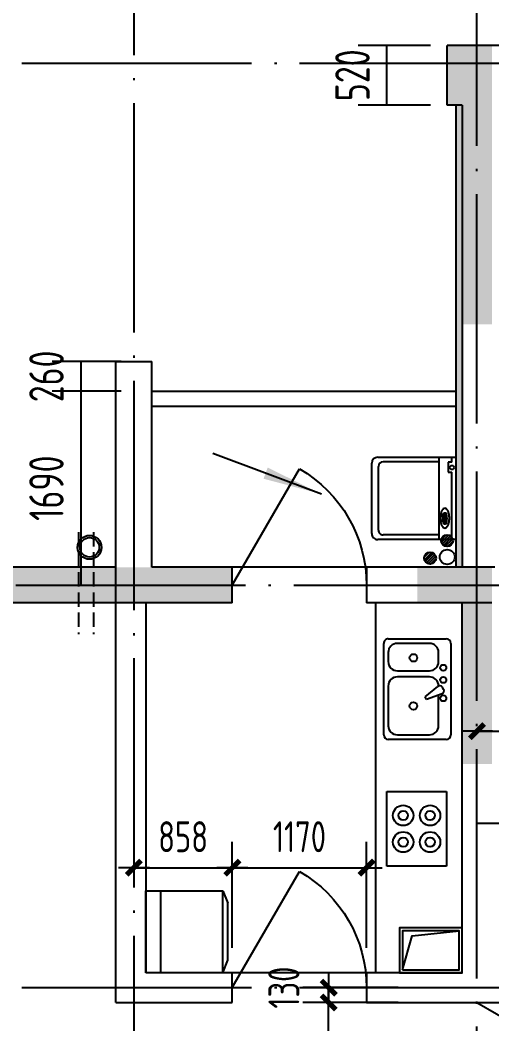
# Model space of a CAD drawing. Extents: x -726032 to 135930, y -151624 to 587044.
# Drawn here: x -356288 to -352177, y 477007 to 485761 of the extents above; entities that cross this region are included whole.
import ezdxf
from ezdxf.enums import TextEntityAlignment as Align

# ---------------------------------------------------------------- set-up
doc = ezdxf.new("R2010")
doc.units = 0
doc.header["$LTSCALE"] = 1000
doc.header["$MEASUREMENT"] = 0
doc.linetypes.add('DASH', pattern=[0.35, 0.25, -0.1])
doc.linetypes.add('DOTE', pattern=[2.42, 2, -0.2, 0.02, -0.2])
doc.layers.get('0').update_dxf_attribs({"linetype": 'CONTINUOUS'})
doc.layers.get('DEFPOINTS').update_dxf_attribs({"color": 1, "linetype": 'CONTINUOUS'})
for name, color, linetype in [('COLUMN', 170, 'CONTINUOUS'), ('DOTE', 8, 'DOTE'), ('GROUND', 45, 'CONTINUOUS'), ('JIAJU', 252, 'CONTINUOUS'), ('LVTRY', 6, 'CONTINUOUS'), ('PUB_DIM', 245, 'CONTINUOUS'), ('ROOF', 4, 'CONTINUOUS'), ('TOTHER', 7, 'CONTINUOUS'), ('WALL', 255, 'CONTINUOUS'), ('WINDOW', 155, 'CONTINUOUS'), ('WINDOW_TEXT', 7, 'CONTINUOUS'), ('空调', 245, 'CONTINUOUS'), ('雨水管', 20, 'CONTINUOUS')]:
    doc.layers.add(name, color=color, linetype=linetype)
doc.styles.add('DIM_FONT', font='isocp.shx', dxfattribs={"width": 0.8})
doc.styles.add('SIMPLEX', font='SIMPLEX.SHX')
doc.dimstyles.new('DIMA', dxfattribs={"dimtxt": 300, "dimasz": 1, "dimexe": 250, "dimexo": 300, "dimgap": 150, "dimtad": 1, "dimdec": 0, "dimzin": 0, "dimdsep": 46, "dimtxsty": 'DIM_FONT', "dimcen": 0.09, "dimse1": 1, "dimclrt": 142, "dimadec": 0, "dimazin": 0, "dimtfac": 1, "dimtdec": 0, "dimtix": 1, "dimtmove": 2, "dimatfit": 3, "dimfxl": 1, "dimtolj": 1, "dimtzin": 0, "dimarcsym": 0})
doc.dimstyles.new('DIMB', dxfattribs={"dimtxt": 300, "dimasz": 1, "dimexe": 250, "dimexo": 300, "dimgap": 150, "dimtad": 1, "dimdec": 0, "dimzin": 0, "dimdsep": 46, "dimtxsty": 'DIM_FONT', "dimcen": 0.09, "dimse2": 1, "dimclrt": 142, "dimadec": 0, "dimazin": 0, "dimtfac": 1, "dimtdec": 0, "dimtix": 1, "dimtmove": 2, "dimatfit": 3, "dimfxl": 1, "dimtolj": 1, "dimtzin": 0, "dimarcsym": 0})
doc.dimstyles.new('DIMN', dxfattribs={"dimtxt": 300, "dimasz": 1, "dimexe": 250, "dimexo": 300, "dimgap": 150, "dimtad": 1, "dimdec": 0, "dimzin": 0, "dimdsep": 46, "dimtxsty": 'DIM_FONT', "dimcen": 0.09, "dimclrt": 142, "dimadec": 0, "dimazin": 0, "dimtfac": 1, "dimtdec": 0, "dimtix": 1, "dimtmove": 2, "dimatfit": 3, "dimfxl": 1, "dimtolj": 1, "dimtzin": 0, "dimarcsym": 0})

# ---------------------------------------------------------------- blocks, each defined once
blk = doc.blocks.new('_DBLK')
blk.add_line((-0.5, 0), (0, -0.866))
blk.add_arc((-0.5, 0), 1, 300, 0)
at = {"layer": 'WINDOW_TEXT', "style": 'SIMPLEX', "flags": 9}
blk.add_attdef('A', text='', height=1, dxfattribs=at).set_placement((0, 1.5), align=Align.MIDDLE)
blk = doc.blocks.new('_DIMX')
blk.add_line((-150, 0), (150, 0))
at = {"const_width": 50}
blk.add_lwpolyline([(-70, -70), (70, 70)], dxfattribs=at)
blk = doc.blocks.new('*D1816')
at = {"layer": 'DEFPOINTS', "color": 0, "transparency": 16777216}
for p in [(-353268.8, 478369.9), (-354438.8, 477400.4), (-353268.8, 477400.4)]:
    blk.add_point(p, dxfattribs=at)
at = {"layer": 'PUB_DIM', "color": 0, "lineweight": -2, "transparency": 16777216}
for p, q in [((-353268.8, 477670.4), (-353268.8, 478594.9)), ((-354437.9, 478369.9), (-353269.7, 478369.9))]:
    blk.add_line(p, q, dxfattribs=at)
at = {"layer": 'PUB_DIM', "color": 0, "lineweight": -2, "transparency": 16777216, "xscale": 0.9, "yscale": 0.9, "zscale": 0.9, "rotation": 180}
blk.add_blockref('_DIMX', (-354438.8, 478369.9), dxfattribs=at)
at = {"layer": 'PUB_DIM', "color": 0, "lineweight": -2, "transparency": 16777216, "xscale": 0.9, "yscale": 0.9, "zscale": 0.9}
blk.add_blockref('_DIMX', (-353268.8, 478369.9), dxfattribs=at)
at = {"layer": 'PUB_DIM', "color": 142, "transparency": 16777216, "insert": (-353853.8, 478639.9), "char_height": 270, "attachment_point": 5, "style": 'DIM_FONT'}
blk.add_mtext('\\A1;1170', dxfattribs=at)
blk = doc.blocks.new('*D1817')
at = {"layer": 'DEFPOINTS', "color": 0, "transparency": 16777216}
for p in [(-354438.8, 478369.9), (-355296.8, 477400.4), (-354438.8, 477400.4)]:
    blk.add_point(p, dxfattribs=at)
at = {"layer": 'PUB_DIM', "color": 0, "lineweight": -2, "transparency": 16777216}
for p, q in [((-354438.8, 477670.4), (-354438.8, 478594.9)), ((-355295.9, 478369.9), (-354439.7, 478369.9))]:
    blk.add_line(p, q, dxfattribs=at)
at = {"layer": 'PUB_DIM', "color": 0, "lineweight": -2, "transparency": 16777216, "xscale": 0.9, "yscale": 0.9, "zscale": 0.9, "rotation": 180}
blk.add_blockref('_DIMX', (-355296.8, 478369.9), dxfattribs=at)
at = {"layer": 'PUB_DIM', "color": 0, "lineweight": -2, "transparency": 16777216, "xscale": 0.9, "yscale": 0.9, "zscale": 0.9}
blk.add_blockref('_DIMX', (-354438.8, 478369.9), dxfattribs=at)
at = {"layer": 'PUB_DIM', "color": 142, "transparency": 16777216, "insert": (-354867.8, 478639.9), "char_height": 270, "attachment_point": 5, "style": 'DIM_FONT'}
blk.add_mtext('\\A1;858', dxfattribs=at)
blk = doc.blocks.new('A$C593B1C2D')
at = {"layer": 'JIAJU'}
for p, q in [((0, 550), (0, 32.5)), ((550, 550), (0, 550)), ((550, 32.5), (550, 550)), ((550, 450), (0, 450)), ((0, 32.5), (84.2, 0)), ((550, 32.5), (0, 32.5)), ((465.8, 0), (84.2, 0)), ((550, 32.5), (465.8, 0))]:
    blk.add_line(p, q, dxfattribs=at)
blk = doc.blocks.new('A$C52343C9C')
at = {"layer": 'JIAJU', "rotation": 2.050917305024764e-05}
blk.add_blockref('A$C593B1C2D', (0, 0), dxfattribs=at)
blk = doc.blocks.new('A$C47CE1419')
at = {"layer": 'JIAJU', "xscale": -1, "rotation": 90}
blk.add_blockref('A$C52343C9C', (550, 550), dxfattribs=at)
blk = doc.blocks.new('*D1818')
at = {"layer": 'DEFPOINTS', "color": 0, "transparency": 16777216}
for p in [(-353599.6, 477324), (-352723, 477324), (-352723, 477194)]:
    blk.add_point(p, dxfattribs=at)
at = {"layer": 'PUB_DIM', "color": 0, "lineweight": -2, "transparency": 16777216}
for p, q in [((-352993, 477324), (-353824.6, 477324)), ((-353599.6, 477324.9), (-353599.6, 477325.8)), ((-353599.6, 477194), (-353599.6, 477324)), ((-353599.6, 477193.1), (-353599.6, 477192.2))]:
    blk.add_line(p, q, dxfattribs=at)
at = {"layer": 'PUB_DIM', "color": 0, "lineweight": -2, "transparency": 16777216, "xscale": 0.9, "yscale": 0.9, "zscale": 0.9}
for p, rotation in [((-353599.6, 477324), 270), ((-353599.6, 477194), 90)]:
    blk.add_blockref('_DIMX', p, dxfattribs=dict(at, rotation=rotation))
at = {"layer": 'PUB_DIM', "color": 142, "transparency": 16777216, "insert": (-353989.7, 477324), "char_height": 270, "attachment_point": 5, "rotation": 90, "style": 'DIM_FONT'}
blk.add_mtext('\\A1;130', dxfattribs=at)
blk = doc.blocks.new('M_E21')
for p, q in [((-250.1, 0), (250.1, 0)), ((-250.1, -400.1), (-250.1, 0)), ((250.1, 0), (250.1, -400.1)), ((250.1, -400.1), (-250.1, -400.1))]:
    blk.add_line(p, q)
at = {"layer": 'TOTHER', "linetype": 'Continuous'}
for centre, radius in [((-89.3, -109.8), 68.5), ((89.3, -109.8), 68.5), ((-89.3, -109.8), 31.6), ((89.3, -109.8), 31.6), ((-89.3, -290.2), 68.5), ((-89.3, -290.2), 31.6), ((89.3, -290.2), 68.5), ((89.3, -290.2), 31.6)]:
    blk.add_circle(centre, radius, dxfattribs=at)
at = {"width": 0.8, "flags": 9}
for tag in ['XSIZE', 'YSIZE']:
    blk.add_attdef(tag, (0, 0), '', height=0.5, dxfattribs=at)
blk = doc.blocks.new('M_E29JIV')
at = {"color": 0, "linetype": 'ByBlock'}
for p, q in [((30.7, 337.5), (419.3, 337.5)), ((0, -306.8), (0, 306.8)), ((358, 306.8), (143.2, 306.8)), ((450, 306.8), (450, -306.8)), ((81.8, 245.5), (81.8, 40)), ((419.3, -20.5), (419.3, 245.5)), ((58.9, 31.4), (162.5, 70.2)), ((162.5, 70.2), (172.8, 52.5)), ((48.4, 2), (56.6, -12.3)), ((172.8, 52.5), (87.3, -17.8)), ((143.2, -81.8), (358, -81.8)), ((358, -122.7), (143.2, -122.7)), ((81.8, -184.1), (81.8, -245.5)), ((419.3, -245.5), (419.3, -184.1)), ((143.2, -306.8), (358, -306.8)), ((419.3, -337.5), (30.7, -337.5))]:
    blk.add_line(p, q, dxfattribs=at)
for centre, radius in [((250.6, 112.5), 25.6), ((51.1, 61.4), 20.5), ((51.1, -61.4), 20.5), ((51.1, -143.2), 20.5), ((250.6, -209.7), 25.6)]:
    blk.add_circle(centre, radius, dxfattribs=at)
for centre, radius, start, end in [((30.7, 306.8), 30.7, 90, 180), ((419.3, 306.8), 30.7, 0, 90), ((143.2, 245.5), 61.4, 90, 180), ((358, 245.5), 61.4, 0, 90), ((66.1, 12.3), 20.5, 110.53768, 210), ((74.3, -2), 20.5, 210, 309.46232), ((143.2, -20.5), 61.4, 180, 270), ((358, -20.5), 61.4, 270, 0), ((143.2, -184.1), 61.4, 90, 180), ((358, -184.1), 61.4, 0, 90), ((143.2, -245.5), 61.4, 180, 270), ((358, -245.5), 61.4, 270, 0), ((30.7, -306.8), 30.7, 180, 270), ((419.3, -306.8), 30.7, 270, 0)]:
    blk.add_arc(centre, radius, start, end, dxfattribs=at)
at = {"style": 'DIM_FONT', "width": 0.8, "flags": 9}
for tag in ['XSIZE', 'YSIZE']:
    blk.add_attdef(tag, (0, 0), '', height=0.5, dxfattribs=at)
blk = doc.blocks.new('*D1819')
at = {"layer": 'DEFPOINTS', "color": 0, "transparency": 16777216}
for p in [(-351266.9, 479560.3), (-352306.9, 478884), (-351266.9, 478884)]:
    blk.add_point(p, dxfattribs=at)
at = {"layer": 'PUB_DIM', "color": 0, "lineweight": -2, "transparency": 16777216}
for p, q in [((-351266.9, 479154), (-351266.9, 479785.3)), ((-352306, 479560.3), (-351267.8, 479560.3))]:
    blk.add_line(p, q, dxfattribs=at)
at = {"layer": 'PUB_DIM', "color": 0, "lineweight": -2, "transparency": 16777216, "xscale": 0.9, "yscale": 0.9, "zscale": 0.9, "rotation": 180}
blk.add_blockref('_DIMX', (-352306.9, 479560.3), dxfattribs=at)
at = {"layer": 'PUB_DIM', "color": 0, "lineweight": -2, "transparency": 16777216, "xscale": 0.9, "yscale": 0.9, "zscale": 0.9}
blk.add_blockref('_DIMX', (-351266.9, 479560.3), dxfattribs=at)
at = {"layer": 'PUB_DIM', "color": 142, "transparency": 16777216, "insert": (-351786.9, 479830.3), "char_height": 270, "attachment_point": 5, "style": 'DIM_FONT'}
blk.add_mtext('\\A1;1040', dxfattribs=at)
blk = doc.blocks.new('*D1825')
at = {"layer": 'DEFPOINTS', "color": 0, "transparency": 16777216}
for p in [(-353599.6, 477194), (-352723, 477194), (-352723, 475894)]:
    blk.add_point(p, dxfattribs=at)
at = {"layer": 'PUB_DIM', "color": 0, "lineweight": -2, "transparency": 16777216}
for p, q in [((-352993, 477194), (-353824.6, 477194)), ((-353599.6, 475894.9), (-353599.6, 477193.1))]:
    blk.add_line(p, q, dxfattribs=at)
at = {"layer": 'PUB_DIM', "color": 0, "lineweight": -2, "transparency": 16777216, "xscale": 0.9, "yscale": 0.9, "zscale": 0.9}
for p, rotation in [((-353599.6, 477194), 90), ((-353599.6, 475894), 270)]:
    blk.add_blockref('_DIMX', p, dxfattribs=dict(at, rotation=rotation))
at = {"layer": 'PUB_DIM', "color": 142, "transparency": 16777216, "insert": (-353869.6, 476544), "char_height": 270, "attachment_point": 5, "rotation": 90, "style": 'DIM_FONT'}
blk.add_mtext('\\A1;1300', dxfattribs=at)
blk = doc.blocks.new('*D674')
at = {"layer": 'DEFPOINTS', "color": 0, "transparency": 16777216}
for p in [(-352306.9, 486734.7), (-352566.9, 485540), (-352306.9, 485540)]:
    blk.add_point(p, dxfattribs=at)
at = {"layer": 'PUB_DIM', "color": 0, "lineweight": -2, "transparency": 16777216}
for p, q in [((-352566.9, 485840), (-352566.9, 486984.7)), ((-352306.9, 485840), (-352306.9, 486984.7)), ((-352567.9, 486734.7), (-352568.9, 486734.7)), ((-352566.9, 486734.7), (-352306.9, 486734.7)), ((-352305.9, 486734.7), (-352304.9, 486734.7))]:
    blk.add_line(p, q, dxfattribs=at)
at = {"layer": 'PUB_DIM', "color": 0, "transparency": 16777216}
for points in [[(-352567.9, 486734.9), (-352567.9, 486734.5), (-352566.9, 486734.7)], [(-352305.9, 486734.9), (-352305.9, 486734.5), (-352306.9, 486734.7)]]:
    blk.add_solid(points, dxfattribs=at)
at = {"layer": 'PUB_DIM', "color": 142, "transparency": 16777216, "insert": (-352390.9, 487249.3), "char_height": 300, "attachment_point": 5, "style": 'DIM_FONT'}
blk.add_mtext('\\A1;260', dxfattribs=at)
blk = doc.blocks.new('*D675')
at = {"layer": 'DEFPOINTS', "color": 0, "transparency": 16777216}
for p in [(-353091.8, 485540), (-352412.5, 485540), (-352412.5, 485020)]:
    blk.add_point(p, dxfattribs=at)
at = {"layer": 'PUB_DIM', "color": 0, "lineweight": -2, "transparency": 16777216}
for p, q in [((-352712.5, 485540), (-353341.8, 485540)), ((-353091.8, 485541), (-353091.8, 485542)), ((-353091.8, 485020), (-353091.8, 485540)), ((-352712.5, 485020), (-353341.8, 485020)), ((-353091.8, 485019), (-353091.8, 485018))]:
    blk.add_line(p, q, dxfattribs=at)
at = {"layer": 'PUB_DIM', "color": 0, "transparency": 16777216}
for points in [[(-353092, 485541), (-353091.7, 485541), (-353091.8, 485540)], [(-353092, 485019), (-353091.7, 485019), (-353091.8, 485020)]]:
    blk.add_solid(points, dxfattribs=at)
at = {"layer": 'PUB_DIM', "color": 142, "transparency": 16777216, "insert": (-353391.9, 485280), "char_height": 300, "attachment_point": 5, "rotation": 90, "style": 'DIM_FONT'}
blk.add_mtext('\\A1;520', dxfattribs=at)
blk = doc.blocks.new('M_E20')
for p, q in [((345, 0), (-345, 0)), ((-302.4, -35.8), (-345, -35.8)), ((-302.4, -35), (-302.4, -65.6)), ((-302.4, -65.6), (-219.3, -65.6)), ((-219.3, -65.6), (-219.3, -35)), ((345, -35.8), (-219.3, -35.8)), ((-307.3, -144.3), (-307.3, -611)), ((123, -86.9), (123.1, -98.6)), ((133.5, -96.3), (133.5, -112.9)), ((198.1, -96.3), (133.5, -96.3)), ((133.5, -112.9), (198.1, -112.9)), ((198.1, -112.9), (198.1, -96.3)), ((214.8, -88), (214.8, -98.5)), ((307.3, -144.3), (307.3, -611)), ((267.3, -651), (-267.3, -651))]:
    blk.add_line(p, q)
blk.add_lwpolyline([(83.3, -94.4, 0.185158), (88.2, -107.2, 0.102042), (107.7, -121.5, 0.060862), (132.7, -129.5, 0.047173), (166.5, -132.7, 0.047173), (200.2, -129.5, 0.060862), (225.3, -121.5, 0.102042), (244.7, -107.2, 0.185158), (249.6, -94.4, 0.185158), (244.7, -81.7, 0.102042), (225.3, -67.3, 0.060862), (200.2, -59.3, 0.047173), (166.5, -56.1, 0.047173), (132.7, -59.3, 0.060862), (107.7, -67.3, 0.102042), (88.2, -81.7, 0.185158)], format="xyb", close=True)
for points in [[(214.8, -88, 0.259034), (212.9, -84.6, 0.076276), (201.4, -79.7, 0.036515), (187.8, -77.2, 0.026615), (169, -76.2, 0.026615), (150.1, -77.2, 0.036515), (136.6, -79.7, 0.076276), (125, -84.6, 0.259034), (123.1, -88, 0.078462), (123.3, -89.3, 0.056762)], [(214.8, -98.5, 0.259034), (212.9, -95.1, 0.076276), (201.4, -90.2, 0.036515), (187.8, -87.7, 0.026615), (169, -86.7, 0.026615), (150.1, -87.7, 0.036515), (136.6, -90.2, 0.076276), (125, -95.1, 0.259034), (123.1, -98.5, 0.259034), (125, -102, 0.056762), (133.5, -106, 0.036515)], [(198.1, -107.7, 0.008736), (201.4, -106.9, 0.076276), (212.9, -102, 0.259034), (214.8, -98.5, 0.259034)]]:
    blk.add_lwpolyline(points, format="xyb")
blk.add_circle((-258.7, -35), 17.5)
for centre, start, end in [((-267.3, -611), 180, 270), ((267.3, -611), 270, 0)]:
    blk.add_arc(centre, 40, start, end)
at = {"layer": 'TOTHER', "linetype": 'Continuous'}
for p, q in [((-345, -655.8), (-345, 0)), ((345, 0), (345, -655.8)), ((-345, -144.7), (345, -144.7)), ((295, -705.8), (-295, -705.8))]:
    blk.add_line(p, q, dxfattribs=at)
for centre, start, end in [((-295, -655.8), 180, 270), ((295, -655.8), 270, 0)]:
    blk.add_arc(centre, 50, start, end, dxfattribs=at)
at = {"width": 0.8, "flags": 9}
for tag in ['XSIZE', 'YSIZE']:
    blk.add_attdef(tag, (0, 0), '', height=0.5, dxfattribs=at)
blk = doc.blocks.new('*D680')
at = {"layer": 'DEFPOINTS', "color": 0, "transparency": 16777216}
for p in [(-355106.1, 482784), (-355758.5, 482524), (-355106.1, 482524)]:
    blk.add_point(p, dxfattribs=at)
at = {"layer": 'PUB_DIM', "color": 0, "lineweight": -2, "transparency": 16777216}
for p, q in [((-355406.1, 482784), (-356008.5, 482784)), ((-355758.5, 482785), (-355758.5, 482786)), ((-355758.5, 482784), (-355758.5, 482524)), ((-355406.1, 482524), (-356008.5, 482524)), ((-355758.5, 482523), (-355758.5, 482522))]:
    blk.add_line(p, q, dxfattribs=at)
at = {"layer": 'PUB_DIM', "color": 0, "transparency": 16777216}
for points in [[(-355758.7, 482785), (-355758.3, 482785), (-355758.5, 482784)], [(-355758.7, 482523), (-355758.3, 482523), (-355758.5, 482524)]]:
    blk.add_solid(points, dxfattribs=at)
at = {"layer": 'PUB_DIM', "color": 142, "transparency": 16777216, "insert": (-356058.5, 482654), "char_height": 300, "attachment_point": 5, "rotation": 90, "style": 'DIM_FONT'}
blk.add_mtext('\\A1;260', dxfattribs=at)
blk = doc.blocks.new('*D3609')
at = {"layer": 'DEFPOINTS', "color": 0, "transparency": 16777216}
for p in [(-355106.1, 482524), (-355758.5, 480834), (-355106.1, 480834)]:
    blk.add_point(p, dxfattribs=at)
at = {"layer": 'PUB_DIM', "color": 0, "lineweight": -2, "transparency": 16777216}
for p, q in [((-355406.1, 482524), (-356008.5, 482524)), ((-355758.5, 482523), (-355758.5, 480835))]:
    blk.add_line(p, q, dxfattribs=at)
at = {"layer": 'PUB_DIM', "color": 0, "transparency": 16777216}
for points in [[(-355758.7, 482523), (-355758.3, 482523), (-355758.5, 482524)], [(-355758.7, 480835), (-355758.3, 480835), (-355758.5, 480834)]]:
    blk.add_solid(points, dxfattribs=at)
at = {"layer": 'PUB_DIM', "color": 142, "transparency": 16777216, "insert": (-356058.5, 481679), "char_height": 300, "attachment_point": 5, "rotation": 90, "style": 'DIM_FONT'}
blk.add_mtext('\\A1;1690', dxfattribs=at)
blk = doc.blocks.new('_ARROW')
blk.add_solid([(0, 0), (-1, 0.1), (-1, -0.1)])

msp = doc.modelspace()

# ---------------------------------------------------------------- hatches: boundary and pattern name
at = {"layer": 'ROOF'}
h = msp.add_hatch(dxfattribs=at)
h.set_pattern_fill('DOTS', color=256, scale=390, style=0)
h.set_pattern_definition([(0, (-365786.97, 72015.827), (12.1875, 24.375), [0, -24.375])])
h.paths.add_polyline_path([(-352488.9, 480990), (-352436.9, 480990), (-352436.9, 485020), (-352488.9, 485020)])
at = {"layer": '雨水管'}
h = msp.add_hatch(dxfattribs=at)
h.set_pattern_fill('ANSI31', color=256, scale=130, style=0)
h.set_pattern_definition([(45, (-873323.083, 823253.283), (-11.4904852, 11.4904852), [])])
h.paths.add_polyline_path([(-352619.3, 481221.5, 1), (-352515.3, 481221.5, 1)])
h = msp.add_hatch(dxfattribs=at)
h.set_pattern_fill('ANSI31', color=256, scale=130, style=0)
h.set_pattern_definition([(45, (-873471.395, 823101.326), (-11.4904852, 11.4904852), [])])
h.paths.add_polyline_path([(-352767.6, 481069.6, 1), (-352663.6, 481069.6, 1)])

# ---------------------------------------------------------------- linework, layer by layer
at = {"layer": 'COLUMN'}
for points in [[(-352566.9, 485540), (-352566.9, 485020), (-352176.9, 485540), (-352436.9, 485020)], [(-352436.9, 485020), (-352436.9, 483109), (-352176.9, 485540), (-352176.9, 483109)], [(-356726.9, 480990), (-356726.9, 480678), (-354438.9, 480990), (-354438.9, 480678)], [(-352826.9, 480990), (-352826.9, 480678), (-352176.9, 480990), (-352436.9, 480678)], [(-352436.9, 480678), (-352436.9, 479274), (-352176.9, 480990), (-352176.9, 479274)]]:
    msp.add_solid(points, dxfattribs=at)
at = {"layer": 'DOTE'}
for p, q in [((-355296.9, 487455.9), (-355296.9, 459611.9)), ((-352306.9, 474984), (-352306.9, 487455.9)), ((-385312.2, 485384), (-315680.4, 485384)), ((-385364.2, 480834), (-315680.4, 480834)), ((-348926.9, 478754), (-352306.9, 478754)), ((-385312.2, 477324), (-315680.4, 477324))]:
    msp.add_line(p, q, dxfattribs=at)
at = {"layer": 'GROUND'}
for p, q in [((-353268.9, 480990), (-354438.9, 480990)), ((-353268.9, 477454), (-354438.9, 477454))]:
    msp.add_line(p, q, dxfattribs=at)
at = {"layer": 'LVTRY'}
msp.add_line((-353190.9, 480678), (-353190.9, 477454), dxfattribs=at)
for points in [[(-352982.9, 477454), (-352436.9, 477454), (-352436.9, 477844), (-352982.9, 477844)], [(-352956.9, 477480), (-352462.9, 477480), (-352462.9, 477818), (-352956.9, 477818)]]:
    msp.add_lwpolyline(points, close=True, dxfattribs=at)
msp.add_lwpolyline([(-352956.9, 477480), (-352872.3, 477774.5), (-352462.9, 477818)], dxfattribs=at)
at = {"layer": 'ROOF'}
for p, q in [((-352488.9, 480990), (-352488.9, 485020)), ((-355140.9, 482524), (-352488.9, 482524)), ((-355140.9, 482394), (-352488.9, 482394))]:
    msp.add_line(p, q, dxfattribs=at)
at = {"layer": 'WALL'}
for p, q in [((-352566.9, 485020), (-352566.9, 485540)), ((-351396.9, 485540), (-352566.9, 485540)), ((-352436.9, 485020), (-352566.9, 485020)), ((-352436.9, 485020), (-352436.9, 480990)), ((-355452.9, 477194), (-355452.9, 482784)), ((-355452.9, 482784), (-355140.9, 482784)), ((-355140.9, 480990), (-355140.9, 482784)), ((-355452.9, 480990), (-356726.9, 480990)), ((-354438.9, 480990), (-355140.9, 480990)), ((-354438.9, 480678), (-354438.9, 480990)), ((-353268.9, 480990), (-353268.9, 480678)), ((-352150.9, 480990), (-353268.9, 480990)), ((-354438.9, 480678), (-356726.9, 480678)), ((-355192.9, 480678), (-355192.9, 477454)), ((-352176.9, 480678), (-353268.9, 480678)), ((-352436.9, 477454), (-352436.9, 480678)), ((-354438.9, 477454), (-355192.9, 477454)), ((-354438.9, 477194), (-354438.9, 477454)), ((-353268.9, 477454), (-353268.9, 477194)), ((-352436.9, 477454), (-353268.9, 477454)), ((-355452.9, 477194), (-354438.9, 477194)), ((-353268.9, 477194), (-351188.9, 477194))]:
    msp.add_line(p, q, dxfattribs=at)
at = {"layer": '空调', "linetype": 'DASH', "ltscale": 0.5}
for p, q in [((-355777.9, 481295.8), (-355777.9, 480406.4)), ((-355647.9, 481295.8), (-355647.9, 480406.4))]:
    msp.add_line(p, q, dxfattribs=at)
at = {"layer": '雨水管'}
msp.add_lwpolyline([(-353662.1, 481627.6), (-354607.5, 481982.7)], dxfattribs=at)
for centre, radius in [((-355682.8, 481163.4), 104), ((-355682.8, 481163.4), 84.5), ((-352567.3, 481221.5), 52), ((-352715.6, 481069.6), 52), ((-352566.2, 481079.3), 65)]:
    msp.add_circle(centre, radius, dxfattribs=at)

# ---------------------------------------------------------------- block references
at = {"layer": 'LVTRY'}
for name, p, xscale, yscale, zscale, rotation in [('M_E20', (-352488.9, 481590.6), 1.039999999993597, 1.039999999993597, 1.039999999993597, 270), ('M_E29JIV', (-352534.9, 479927.2), 1.299999999999272, 1.299999999999272, 1.299999999999272, 180), ('M_E21', (-352572.7, 478709.5), 1.30000000000291, 1.30000000000291, 1.30000000000291, 270)]:
    msp.add_blockref(name, p, dxfattribs=dict(at, xscale=xscale, yscale=yscale, zscale=zscale, rotation=rotation))
at = {"layer": 'LVTRY', "xscale": 1.299999999999272, "yscale": 1.299999999999272, "zscale": 1.299999999999272}
msp.add_blockref('A$C47CE1419', (-355192.9, 477454), dxfattribs=at)
at = {"layer": 'WINDOW'}
for p, xscale, yscale, zscale, rotation in [((-353853.9, 480834), -1170, 1170, 1170, 180), ((-353853.9, 477324), -1170, 1170, 1170, 180), ((-352306.9, 476544), 1300, -1300, 1300, 270)]:
    msp.add_blockref('_DBLK', p, dxfattribs=dict(at, xscale=xscale, yscale=yscale, zscale=zscale, rotation=rotation))
at = {"layer": '雨水管', "xscale": 519.9999999999982, "yscale": 519.9999999999982, "zscale": 519.9999999999982, "rotation": 339.4141290930005}
msp.add_blockref('_ARROW', (-353662.1, 481627.6), dxfattribs=at)

# ---------------------------------------------------------------- dimensions: what is measured, and where the dimension line sits
at = {"layer": 'PUB_DIM'}
dim = msp.add_linear_dim(base=(-352306.9, 486734.7), p1=(-352566.9, 485540), p2=(-352306.9, 485540), angle=180, dimstyle='DIMN', dxfattribs=at)
dim.commit()
dim.dimension.update_dxf_attribs({"geometry": '*D674', "text_midpoint": (-352390.9, 487249.3), "dimtype": 160})
for base, p1, p2, angle, dimstyle, picture, middle in [((-353091.8, 485540), (-352412.5, 485020), (-352412.5, 485540), 270, 'DIMN', '*D675', (-353391.9, 485280)), ((-355758.5, 482524), (-355106.1, 482784), (-355106.1, 482524), 90, 'DIMN', '*D680', (-356058.5, 482654)), ((-355758.5, 480834), (-355106.1, 482524), (-355106.1, 480834), 90, 'DIMB', '*D3609', (-356058.5, 481679))]:
    dim = msp.add_linear_dim(base=base, p1=p1, p2=p2, angle=angle, dimstyle=dimstyle, dxfattribs=at)
    dim.commit()
    dim.dimension.update_dxf_attribs({"geometry": picture, "text_midpoint": middle})
for p1, p2, distance, picture, middle in [((-352306.9, 478884), (-351266.9, 478884), 676.3, '*D1819', (-351786.9, 479830.3)), ((-355296.8, 477400.4), (-354438.8, 477400.4), 969.4, '*D1817', (-354867.8, 478639.9)), ((-354438.8, 477400.4), (-353268.8, 477400.4), 969.4, '*D1816', (-353853.8, 478639.9)), ((-352723, 475894), (-352723, 477194), 876.7, '*D1825', (-353869.6, 476544))]:
    dim = msp.add_aligned_dim(p1=p1, p2=p2, distance=distance, dimstyle='DIMA', override={"dimscale": 0.9, "dimblk1": '_DIMX', "dimblk2": '_DIMX', "dimsah": 1}, dxfattribs=at)
    dim.commit()
    dim.dimension.update_dxf_attribs({"geometry": picture, "text_midpoint": middle})
dim = msp.add_linear_dim(base=(-353599.6, 477324), p1=(-352723, 477194), p2=(-352723, 477324), angle=90, dimstyle='DIMA', override={"dimscale": 0.9, "dimblk1": '_DIMX', "dimblk2": '_DIMX', "dimsah": 1}, dxfattribs=at)
dim.commit()
dim.dimension.update_dxf_attribs({"geometry": '*D1818', "text_midpoint": (-353989.7, 477324), "dimtype": 161})

doc.saveas('drawing.dxf')
